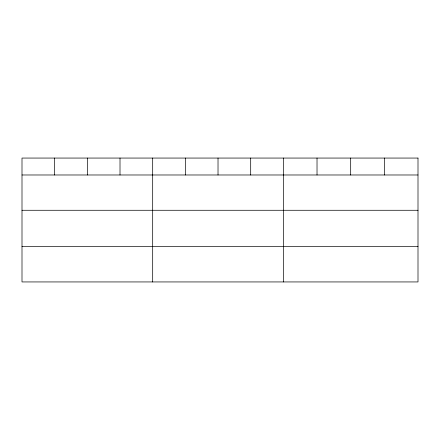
<?xml version="1.0" encoding="UTF-8"?>
<svg xmlns="http://www.w3.org/2000/svg" width="440" height="440" viewBox="0 0 440 440"><rect width="100%" height="100%" fill="white"/><g stroke="black" fill="none" stroke-linecap="round" stroke-linejoin="round"><path stroke-width="0.66" d="M22 174.982L418 174.982M22 210.276L418 210.276M22 246.648L418 246.648M384.34 158.059L384.34 174.982M350.68 158.059L350.68 174.982M317.02 158.059L317.02 174.982M283.36 158.059L283.36 281.941M250.69 158.059L250.69 174.982M218.02 158.059L218.02 174.982M185.35 158.059L185.35 174.982M152.68 158.059L152.68 281.941M120.01 158.059L120.01 174.982M87.34 158.059L87.34 174.982M54.67 158.059L54.67 174.982M418 158.059L22 158.059L22 281.941L418 281.941L418 158.059"/></g></svg>
